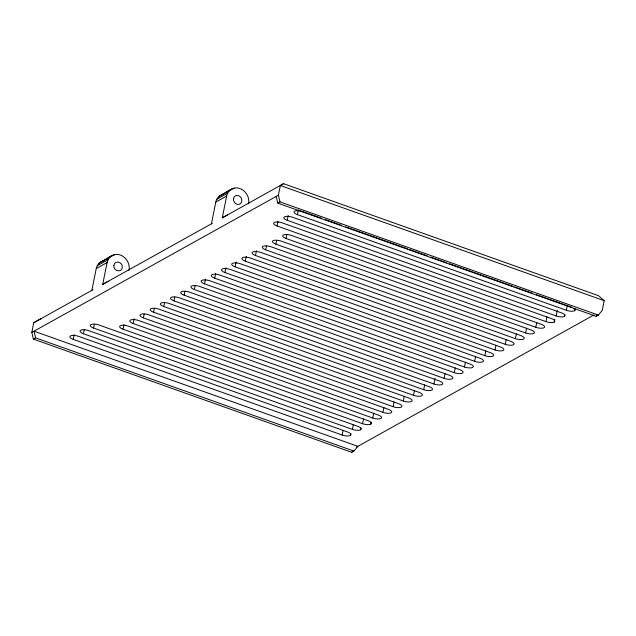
<?xml version="1.0" encoding="UTF-8"?>
<svg xmlns="http://www.w3.org/2000/svg" width="636" height="636" viewBox="0 0 636 636"><rect width="100%" height="100%" fill="white"/><g stroke="black" fill="none" stroke-linecap="round" stroke-linejoin="round"><path stroke-width="0.95" d="M129.052 270.372C130.459 263.058 125.006 255.092 117.461 254.4C111.221 254.257 106.53 259.401 101.076 261.666C98.556 263.201 96.887 265.761 96.227 268.615L91.83 290.429M248.62 203.83C250.028 196.524 244.574 188.558 237.029 187.866C230.789 187.723 226.098 192.867 220.644 195.125C218.124 196.667 216.455 199.219 215.795 202.081L211.398 223.896M353.958 451.083L35.6 337.875L34.01 331.181L357.853 446.337L353.958 451.083L351.748 452.315L33.39 339.107L31.8 332.405L33.748 322.754L41.356 318.461M350.77 433.569L350.388 435.477A6.233 2.186 11.4 0 1 342.184 435.032L73.227 339.393L74.189 334.623M360.962 427.893L360.58 429.801A6.233 2.186 11.4 0 1 352.376 429.364L83.419 333.725L84.183 329.909M371.154 422.225L370.772 424.132A6.233 2.186 11.4 0 1 362.56 423.695L93.603 328.049L94.374 324.241M212.48 223.228L102.706 284.379L107.094 262.565L108.072 259.734L109.718 257.365L111.944 255.616M123.01 329.21A6.233 2.186 11.4 0 1 120.236 325.751A6.233 2.186 11.4 0 1 128.44 326.189L378.189 414.998A6.233 2.186 11.4 0 1 380.956 418.464A6.233 2.186 11.4 0 1 372.752 418.019L123.01 329.21L123.972 324.447M133.194 323.541A6.233 2.186 11.4 0 1 130.428 320.075A6.233 2.186 11.4 0 1 138.632 320.52L388.381 409.33A6.233 2.186 11.4 0 1 391.148 412.796A6.233 2.186 11.4 0 1 382.944 412.351L133.194 323.541L134.156 318.771M143.386 317.873A6.233 2.186 11.4 0 1 140.62 314.407A6.233 2.186 11.4 0 1 148.824 314.852L398.565 403.661A6.233 2.186 11.4 0 1 401.34 407.12A6.233 2.186 11.4 0 1 393.135 406.682L143.386 317.873L144.157 314.057M153.578 312.204A6.233 2.186 11.4 0 1 150.804 308.738A6.233 2.186 11.4 0 1 159.016 309.175L408.757 397.985A6.233 2.186 11.4 0 1 411.532 401.451A6.233 2.186 11.4 0 1 403.327 401.014L153.578 312.204L154.349 308.388M163.77 306.528A6.233 2.186 11.4 0 1 160.995 303.07A6.233 2.186 11.4 0 1 169.208 303.507L418.949 392.317A6.233 2.186 11.4 0 1 421.724 395.783A6.233 2.186 11.4 0 1 413.511 395.338L163.77 306.528L164.541 302.712M173.962 300.86A6.233 2.186 11.4 0 1 171.187 297.394A6.233 2.186 11.4 0 1 179.392 297.839L429.141 386.648A6.233 2.186 11.4 0 1 431.908 390.106A6.233 2.186 11.4 0 1 423.703 389.669L173.962 300.86L174.725 297.044M184.154 295.191A6.233 2.186 11.4 0 1 181.379 291.725A6.233 2.186 11.4 0 1 189.584 292.163L439.333 380.972A6.233 2.186 11.4 0 1 442.1 384.438A6.233 2.186 11.4 0 1 433.895 384.001L184.154 295.191L184.917 291.375M194.338 289.523A6.233 2.186 11.4 0 1 191.571 286.057A6.233 2.186 11.4 0 1 199.776 286.494L449.517 375.304A6.233 2.186 11.4 0 1 452.291 378.77A6.233 2.186 11.4 0 1 444.087 378.333L194.338 289.523L195.109 285.707M204.53 283.847A6.233 2.186 11.4 0 1 201.763 280.389A6.233 2.186 11.4 0 1 209.967 280.826L459.709 369.635A6.233 2.186 11.4 0 1 462.483 373.101A6.233 2.186 11.4 0 1 454.279 372.656L204.53 283.847L205.492 279.077M276.199 196.405L277.789 203.107L596.147 316.315L598.357 315.082L602.252 310.336L604.2 300.685L598.468 295.676L283.545 183.685L222.266 217.846L226.67 196.031L227.64 193.201L229.294 190.832L231.512 189.083M214.722 278.178A6.233 2.186 11.4 0 1 211.947 274.712A6.233 2.186 11.4 0 1 220.159 275.157L469.901 363.967A6.233 2.186 11.4 0 1 472.675 367.425A6.233 2.186 11.4 0 1 464.463 366.988L214.722 278.178L215.684 273.408M224.913 272.51A6.233 2.186 11.4 0 1 222.139 269.044A6.233 2.186 11.4 0 1 230.343 269.481L480.093 358.291A6.233 2.186 11.4 0 1 482.859 361.757A6.233 2.186 11.4 0 1 474.655 361.32L224.913 272.51L225.875 267.74M235.105 266.834A6.233 2.186 11.4 0 1 232.331 263.376A6.233 2.186 11.4 0 1 240.535 263.813L490.284 352.622A6.233 2.186 11.4 0 1 493.051 356.088A6.233 2.186 11.4 0 1 484.847 355.643L235.105 266.834L236.067 262.072M245.289 261.165A6.233 2.186 11.4 0 1 242.523 257.699A6.233 2.186 11.4 0 1 250.727 258.144L500.468 346.954A6.233 2.186 11.4 0 1 503.243 350.412A6.233 2.186 11.4 0 1 495.039 349.975L245.289 261.165L246.251 256.395M255.481 255.497A6.233 2.186 11.4 0 1 252.715 252.031A6.233 2.186 11.4 0 1 260.919 252.468L510.66 341.278A6.233 2.186 11.4 0 1 513.435 344.744A6.233 2.186 11.4 0 1 505.23 344.307L255.481 255.497L256.443 250.727M265.673 249.829A6.233 2.186 11.4 0 1 262.899 246.363A6.233 2.186 11.4 0 1 271.111 246.8L520.852 335.609A6.233 2.186 11.4 0 1 523.627 339.075A6.233 2.186 11.4 0 1 515.414 338.638L265.673 249.829L266.444 246.013M598.357 315.082L279.999 201.882L278.409 195.18L280.357 185.521L283.545 183.685M554.775 319.2L554.195 322.062A6.233 2.186 11.4 0 1 545.99 321.625L277.034 225.979L277.996 221.217M275.865 244.152A6.233 2.186 11.4 0 1 273.09 240.694A6.233 2.186 11.4 0 1 281.295 241.131L531.044 329.941A6.233 2.186 11.4 0 1 533.819 333.407A6.233 2.186 11.4 0 1 525.606 332.962L275.865 244.152L276.636 240.336M564.768 314.486L564.386 316.394A6.233 2.186 11.4 0 1 556.182 315.949L287.226 220.31L288.188 215.54M286.057 238.484A6.233 2.186 11.4 0 1 283.282 235.018A6.233 2.186 11.4 0 1 291.487 235.463L541.236 324.273A6.233 2.186 11.4 0 1 544.003 327.731A6.233 2.186 11.4 0 1 535.798 327.294L286.057 238.484L286.82 234.668M574.189 308.436A6.233 2.186 11.4 0 1 573.688 311.044A6.233 2.186 11.4 0 1 566.374 310.281L297.417 214.642L298.379 209.872M342.184 435.032L343.146 430.262M352.376 429.364L353.338 424.594M362.56 423.695L363.522 418.925M372.752 418.019L373.714 413.257M382.944 412.351L383.906 407.581M393.135 406.682L394.097 401.912M403.327 401.014L404.289 396.244M413.511 395.338L414.473 390.576M423.703 389.669L424.665 384.899M433.895 384.001L435.048 378.277M444.087 378.333L445.049 373.563M454.279 372.656L455.241 367.886M464.463 366.988L465.425 362.218M474.655 361.32L475.617 356.55M484.847 355.643L485.809 350.881M495.039 349.975L496 345.205M505.23 344.307L506.192 339.537M515.414 338.638L516.376 333.868M525.606 332.962L526.568 328.192M535.798 327.294L536.76 322.524M545.99 321.625L546.952 316.855M556.182 315.949L557.335 310.233M566.374 310.281L567.328 305.511M574.578 310.718L574.96 308.818M351.748 452.315L352.861 450.956M596.147 316.315L597.26 314.955M102.706 284.379L108.096 281.319M222.266 217.846L227.664 214.777M98.85 263.415L110.402 256.928M112.079 255.998L114.583 254.607M97.197 265.784L108.072 259.734M96.227 268.615L107.094 262.565M33.748 322.754L92.936 289.762M31.8 332.405L278.409 195.18M33.39 339.107L35.6 337.875M277.789 203.107L279.999 201.882M356.383 447.156L593.968 314.947M218.418 196.882L234.151 188.073M216.765 199.251L227.64 193.201M215.795 202.081L226.67 196.031M221.519 194.791L223.284 194.115M101.076 261.666L103.716 260.649M280.357 185.521L604.2 300.685M321.53 218.259L302.847 211.613A6.233 2.186 11.4 0 0 294.643 211.176A6.233 2.186 11.4 0 0 297.417 214.642M325.258 219.587L341.135 225.231M345.809 226.893L407.445 248.811M409.314 249.471L427.058 255.783M430.787 257.111L446.663 262.755M449.469 263.757L512.974 286.335M514.842 287.003L532.578 293.307M536.315 294.635L571.804 307.26M564.386 316.394A6.233 2.186 11.4 0 0 561.612 312.928L292.655 217.289A6.233 2.186 11.4 0 0 284.451 216.844A6.233 2.186 11.4 0 0 287.226 220.31M277.034 225.979A6.233 2.186 11.4 0 1 274.259 222.52A6.233 2.186 11.4 0 1 282.471 222.958L551.428 318.596A6.233 2.186 11.4 0 1 554.195 322.062M93.603 328.049A6.233 2.186 11.4 0 1 90.837 324.591A6.233 2.186 11.4 0 1 99.041 325.028L367.998 420.666A6.233 2.186 11.4 0 1 370.772 424.132M83.419 333.725A6.233 2.186 11.4 0 1 80.645 330.259A6.233 2.186 11.4 0 1 88.849 330.696L357.806 426.343A6.233 2.186 11.4 0 1 360.58 429.801M73.227 339.393A6.233 2.186 11.4 0 1 70.453 335.927A6.233 2.186 11.4 0 1 78.657 336.372L347.614 432.011A6.233 2.186 11.4 0 1 350.388 435.477M113.916 265.586C112.858 271.246 122.661 273.21 122.279 266.77C122.613 261.746 114.17 259.925 113.916 265.586M233.531 198.472A4.675 4.054 60.9 0 0 238.953 204.379A4.675 4.054 60.9 0 0 240.456 196.945A4.675 4.054 60.9 0 0 233.531 198.472"/></g></svg>
